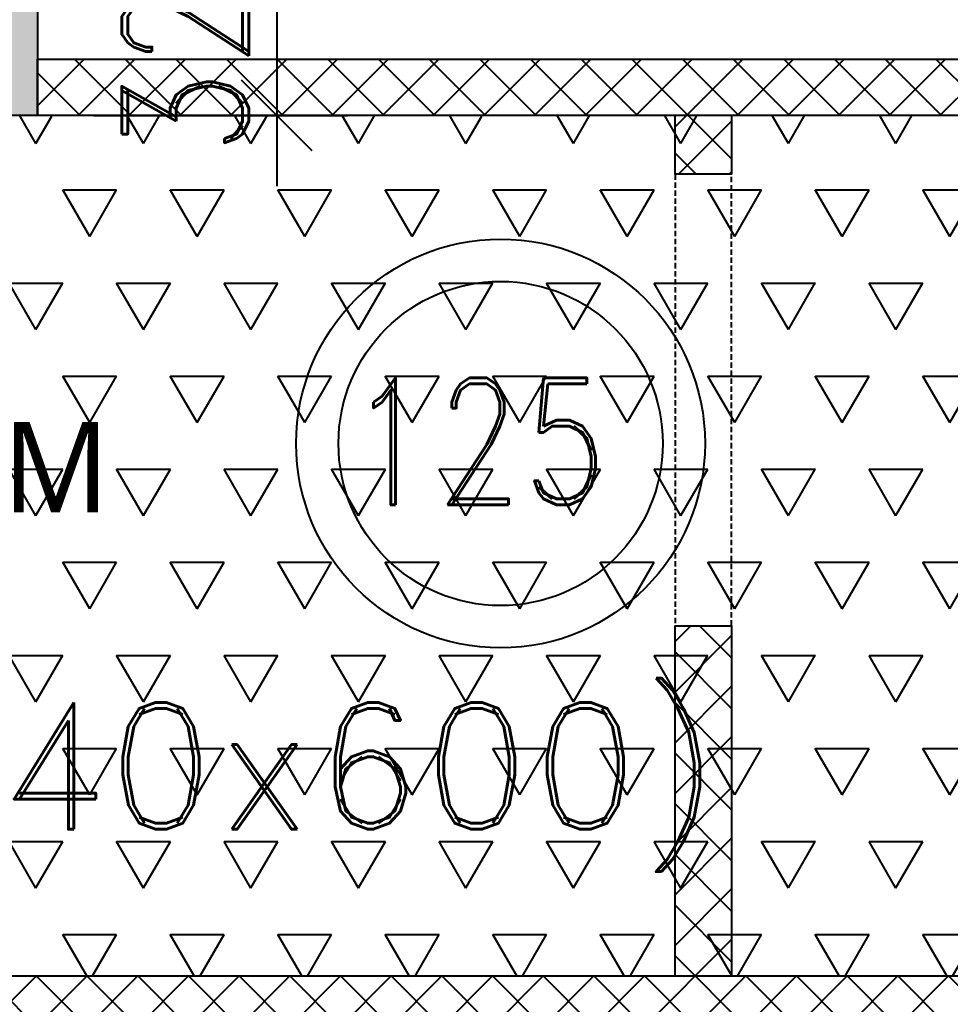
# Model space of a CAD drawing. Header units: millimetres. Extents: x 2061841 to 105821645, y -77612 to 48520811.
# Drawn here: x 105735229 to 105736878, y 48446526 to 48448272 of the extents above; entities that cross this region are included whole.
import ezdxf

# ---------------------------------------------------------------- set-up
doc = ezdxf.new("R2010")
doc.units = ezdxf.units.MM
doc.header["$LTSCALE"] = 10
doc.header["$MEASUREMENT"] = 0
doc.linetypes.add('HIDDEN2', pattern=[4.7625, 3.175, -1.5875])
for name, color, linetype in [('A-ANNO-LABL', 140, 'Continuous'), ('A-ELEV-HIDN', 54, 'HIDDEN2'), ('A-WALL', 3, 'Continuous'), ('A-WALL-PATT', 54, 'Continuous'), ('AS-COLS', 2, 'Continuous'), ('S-BEAM', 4, 'Continuous'), ('S-BEAMNO.', 4, 'Continuous'), ('S-OPENING', 6, 'Continuous'), ('S-slab thk.', 2, 'Continuous'), ('S-Sunk', 8, 'Continuous')]:
    doc.layers.add(name, color=color, linetype=linetype)
doc.layers.add('S-STRCOL HATCH', color=33, linetype='Continuous', lineweight=9)
doc.styles.add('200', font='romand.shx', dxfattribs={"width": 0.8, "height": 225})
doc.styles.add('Lucida SU', font='l_10646.ttf')
doc.styles.add('RD', font='romand.shx', dxfattribs={"width": 0.9, "height": 225})
doc.dimstyles.new('GR1', dxfattribs={"dimtxt": 225, "dimasz": 125, "dimexe": 125, "dimexo": 100, "dimgap": 50, "dimtad": 1, "dimdec": 0, "dimzin": 3, "dimdsep": 46, "dimtxsty": '200', "dimblk1": 'OBLIQUE', "dimblk2": 'OBLIQUE', "dimsah": 1, "dimcen": 0.0625, "dimdle": 125, "dimclrd": 3, "dimclre": 3, "dimclrt": 2, "dimadec": 0, "dimazin": 0, "dimtfac": 1, "dimtdec": 0, "dimtix": 1, "dimtmove": 0, "dimatfit": 3, "dimfxl": 1, "dimtolj": 1, "dimtzin": 0, "dimarcsym": 0})

# ---------------------------------------------------------------- blocks, each defined once
blk = doc.blocks.new('_Oblique')
at = {"color": 0, "linetype": 'ByBlock', "lineweight": -2}
blk.add_line((-0.5, -0.5), (0.5, 0.5), dxfattribs=at)
blk = doc.blocks.new('*D1041')
at = {"layer": 'AS-COLS', "color": 3, "lineweight": -2, "transparency": 16777216}
for p, q in [((102972684.8, 48546436.3), (102972684.8, 48546561.3)), ((102972360.4, 48546436.3), (102972809.8, 48546436.3)), ((102972684.8, 48546436.3), (102972684.8, 48546116.3)), ((102972360.4, 48546116.3), (102972809.8, 48546116.3)), ((102972684.8, 48546116.3), (102972684.8, 48545991.3))]:
    blk.add_line(p, q, dxfattribs=at)
at = {"layer": 'Defpoints', "color": 0, "transparency": 16777216}
for p in [(102972260.4, 48546436.3), (102972260.4, 48546116.3), (102972684.8, 48546116.3)]:
    blk.add_point(p, dxfattribs=at)
at = {"layer": 'AS-COLS', "color": 3, "lineweight": -2, "transparency": 16777216, "xscale": 125, "yscale": 125, "zscale": 125}
for p, rotation in [((102972684.8, 48546436.3), 270), ((102972684.8, 48546116.3), 90)]:
    blk.add_blockref('_Oblique', p, dxfattribs=dict(at, rotation=rotation))
at = {"layer": 'AS-COLS', "color": 2, "transparency": 16777216, "insert": (102972522.3, 48546276.3), "char_height": 225, "attachment_point": 5, "rotation": 90, "style": '200'}
blk.add_mtext('\\A1;320', dxfattribs=at)
blk = doc.blocks.new('TOWER-A TYPICAL FLOOR FRAMING PLAN N')
at = {"layer": 'A-WALL-PATT'}
h = blk.add_hatch(dxfattribs=at)
h.set_pattern_fill('ANSI37', color=8, scale=20, angle=90)
h.set_pattern_definition([(135, (101911631.5, 48122568.903), (-44.9012806, -44.9012806), []), (225, (101911631.5, 48122568.903), (44.9012806, -44.9012806), [])])
h.paths.add_polyline_path([(102972260.4, 48546216.3), (102974691, 48546216.3), (102974691, 48546116.3), (102973490.4, 48546116.3), (102973490.4, 48546012.2), (102973390.4, 48546012.2), (102973390.4, 48546116.3), (102972260.4, 48546116.3), (102972260.4, 48546216.3)])
h = blk.add_hatch(dxfattribs=at)
h.set_pattern_fill('ANSI37', color=8, scale=20, angle=90)
h.set_pattern_definition([(135, (101917572.24, 48122568.903), (-44.9012806, -44.9012806), []), (225, (101917572.24, 48122568.903), (44.9012806, -44.9012806), [])])
h.paths.add_polyline_path([(102970740.4, 48546037.3), (102970940.4, 48546037.3), (102970940.4, 48546116.3), (102970740.4, 48546116.3)])
h.paths.add_polyline_path([(102971940.4, 48543687.2), (102972140.4, 48543687.2), (102972140.4, 48544491.3), (102974590.4, 48544491.3), (102974590.4, 48543738), (102974690.4, 48543738), (102974690.4, 48544491.3), (102974790.5, 48544491.3), (102974790.5, 48544591.3), (102974690.4, 48544591.3), (102974690.4, 48545191.3), (102974590.4, 48545191.3), (102974590.4, 48544591.3), (102973490.4, 48544591.3), (102973490.4, 48545212.2), (102973390.4, 48545212.2), (102973390.4, 48544591.3), (102970940.4, 48544591.3), (102970940.4, 48545311.5), (102970740.5, 48545311.5), (102970740.6, 48544391.3), (102971940.4, 48544391.3)])
h.paths.add_polyline_path([(102972140.4, 48543037.2), (102971940.4, 48543037.2), (102971940.4, 48542941.3), (102970740.9, 48542941.3), (102970741.4, 48539691.3), (102970941.4, 48539691.3), (102970940.9, 48542741.3), (102973465.5, 48542741.3), (102973465.5, 48542841.3), (102972140.4, 48542841.3)])
at = {"layer": 'S-STRCOL HATCH'}
h = blk.add_hatch(color=256, dxfattribs=at)
h.dxf.hatch_style = 1
h.paths.add_polyline_path([(102970740.4, 48546116.3), (102970740.4, 48546436.3), (102972260.4, 48546436.3), (102972260.4, 48546116.3)])
at = {"layer": 'S-Sunk'}
h = blk.add_hatch(dxfattribs=at)
h.set_pattern_fill('TRIANG', color=8, scale=20, style=0)
h.set_pattern_definition([(60, (310081.56, 0), (-95.24999982, 164.97783931), [95.25, -95.25]), (120, (310081.56, 0), (-190.49999982, 1e-07), [95.25, -95.25]), (0, (310033.94, 82.49), (95.25, 164.9778392), [95.25, -95.25])])
h.paths.add_polyline_path([(102971040.4, 48546115.5), (102974450.2, 48546115.5), (102974450.2, 48544591.3), (102971040.4, 48544591.3)])
at = {"layer": 'A-ELEV-HIDN', "ltscale": 0.3, "elevation": 0}
blk.add_lwpolyline([(102973490.4, 48546012.2), (102973390.4, 48546012.2), (102973390.4, 48545212.2), (102973490.4, 48545212.2)], close=True, dxfattribs=at)
at = {"layer": 'A-WALL', "color": 8, "elevation": 0}
blk.add_lwpolyline([(102972260.4, 48546216.3), (102974691, 48546216.3), (102974691, 48546116.3), (102973490.4, 48546116.3), (102973490.4, 48546012.2), (102973390.4, 48546012.2), (102973390.4, 48546116.3), (102972260.4, 48546116.3)], close=True, dxfattribs=at)
blk.add_lwpolyline([(102970940.4, 48545311.5), (102970940.4, 48544591.3), (102973390.4, 48544591.3), (102973390.4, 48545212.2), (102973490.4, 48545212.2), (102973490.4, 48544591.3), (102974590.4, 48544591.3), (102974590.4, 48545191.3), (102974690.4, 48545191.3), (102974690.4, 48544591.3), (102974790.5, 48544591.3), (102974790.5, 48544491.3), (102974690.4, 48544491.3), (102974690.4, 48543738), (102974590.4, 48543738), (102974590.4, 48544491.3), (102972140.4, 48544491.3), (102972140.4, 48543687.2)], dxfattribs=at)
at = {"layer": 'AS-COLS', "color": 1}
blk.add_lwpolyline([(102970740.4, 48546116.3), (102970740.4, 48546436.3), (102972260.4, 48546436.3), (102972260.4, 48546116.3)], close=True, dxfattribs=at)
at = {"layer": 'S-BEAM'}
for p, q in [((102974450.2, 48546116.3), (102972260.4, 48546116.3)), ((102971040.4, 48544591.3, 0), (102974450.2, 48544591.3, 0))]:
    blk.add_line(p, q, dxfattribs=at)
at = {"layer": 'S-slab thk.'}
for radius in [362.3, 287.3]:
    blk.add_circle((102973081.2, 48545535.1, 0), radius, dxfattribs=at)
at = {"layer": 'A-ANNO-LABL', "color": 252, "style": 'Lucida SU'}
blk.add_text('2.45Mx1.53M', height=160, dxfattribs=at).set_placement((102971072.5, 48545413, 0))
at = {"layer": 'S-BEAMNO.', "color": 2, "style": 'RD'}
blk.add_text('(240x600)', height=225, rotation=0.0003, dxfattribs=at).set_placement((102971862.2, 48544851.3, 0))
at = {"layer": 'S-slab thk.', "style": 'RD', "width": 0.8}
blk.add_text('125', height=225, rotation=0.0003, dxfattribs=at).set_placement((102972809.8, 48545426.3, 0))
at = {"layer": 'AS-COLS', "color": 6}
dim = blk.add_linear_dim(base=(102972684.8, 48546116.3), p1=(102972260.4, 48546436.3), p2=(102972260.4, 48546116.3), angle=90, dimstyle='GR1', dxfattribs=at)
dim.commit()
dim.dimension.update_dxf_attribs({"geometry": '*D1041', "text_midpoint": (102972522.3, 48546276.3)})

msp = doc.modelspace()

# ---------------------------------------------------------------- block references
at = {"layer": 'S-OPENING'}
msp.add_blockref('TOWER-A TYPICAL FLOOR FRAMING PLAN N', (2763000.3, -98014.7), dxfattribs=at)

doc.saveas('drawing.dxf')
